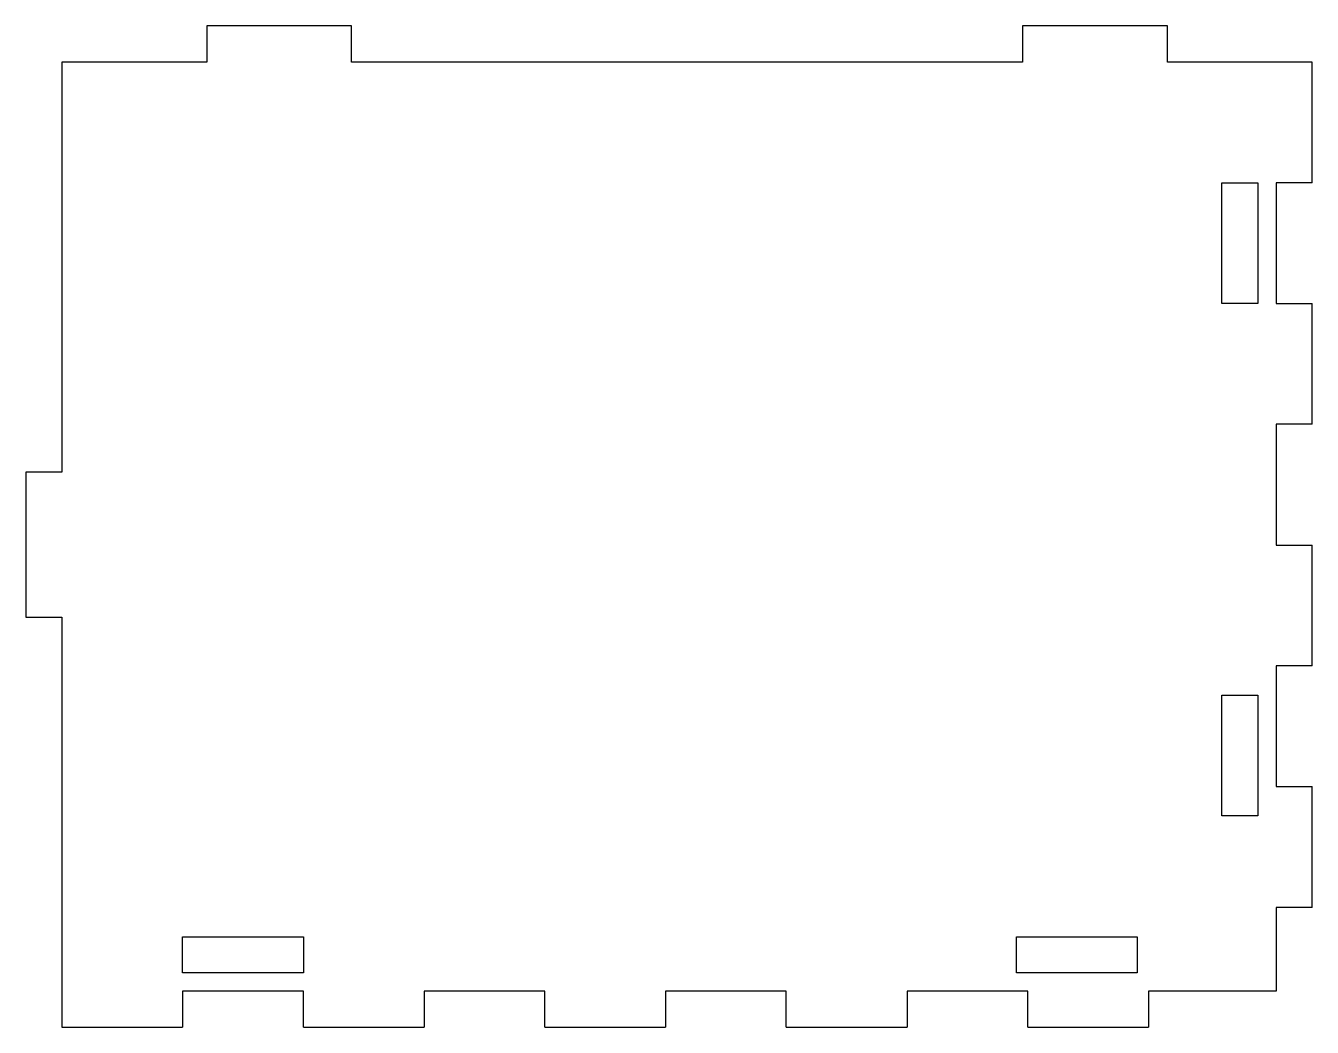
# Model space of a CAD drawing. Header units: millimetres. Extents: x 3563 to 3669, y 452 to 535.
import ezdxf

# ---------------------------------------------------------------- set-up
doc = ezdxf.new("R2010")
doc.units = ezdxf.units.MM

msp = doc.modelspace()

# ---------------------------------------------------------------- linework, layer by layer
at = {"color": 0, "extrusion": (0, -6.12323e-17, -1)}
for p, q in [((3577.69, 535.36, 276.27), (3577.69, 532.36, 276.27)), ((3589.69, 535.36, 276.27), (3577.69, 535.36, 276.27)), ((3589.69, 532.36, 276.27), (3589.69, 535.36, 276.27)), ((3645.26, 535.36, 276.27), (3645.26, 532.36, 276.27)), ((3657.26, 535.36, 276.27), (3645.26, 535.36, 276.27)), ((3657.26, 532.36, 276.27), (3657.26, 535.36, 276.27)), ((3565.69, 532.36, 276.27), (3565.69, 498.4, 276.27)), ((3577.69, 532.36, 276.27), (3565.69, 532.36, 276.27)), ((3645.26, 532.36, 276.27), (3589.69, 532.36, 276.27)), ((3669.26, 532.36, 276.27), (3657.26, 532.36, 276.27)), ((3669.26, 522.36, 276.27), (3669.26, 532.36, 276.27)), ((3661.76, 522.36, 276.27), (3664.76, 522.36, 276.27)), ((3661.76, 512.36, 276.27), (3661.76, 522.36, 276.27)), ((3664.76, 522.36, 276.27), (3664.76, 512.36, 276.27)), ((3669.26, 522.36, 276.27), (3666.26, 522.36, 276.27)), ((3666.26, 522.36, 276.27), (3666.26, 512.36, 276.27)), ((3664.76, 512.36, 276.27), (3661.76, 512.36, 276.27)), ((3666.26, 512.36, 276.27), (3669.26, 512.36, 276.27)), ((3669.26, 502.36, 276.27), (3669.26, 512.36, 276.27)), ((3669.26, 502.36, 276.27), (3666.26, 502.36, 276.27)), ((3666.26, 502.36, 276.27), (3666.26, 492.36, 276.27)), ((3562.69, 498.4, 276.27), (3562.69, 486.4, 276.27)), ((3565.69, 498.4, 276.27), (3562.69, 498.4, 276.27)), ((3666.26, 492.36, 276.27), (3669.26, 492.36, 276.27)), ((3669.26, 482.36, 276.27), (3669.26, 492.36, 276.27)), ((3562.69, 486.4, 276.27), (3565.69, 486.4, 276.27)), ((3565.69, 486.4, 276.27), (3565.69, 452.43, 276.27)), ((3669.26, 482.36, 276.27), (3666.26, 482.36, 276.27)), ((3666.26, 482.36, 276.27), (3666.26, 472.36, 276.27)), ((3661.76, 479.93, 276.27), (3664.76, 479.93, 276.27)), ((3661.76, 469.93, 276.27), (3661.76, 479.93, 276.27)), ((3664.76, 479.93, 276.27), (3664.76, 469.93, 276.27)), ((3666.26, 472.36, 276.27), (3669.26, 472.36, 276.27)), ((3669.26, 462.36, 276.27), (3669.26, 472.36, 276.27)), ((3664.76, 469.93, 276.27), (3661.76, 469.93, 276.27)), ((3666.26, 462.36, 276.27), (3666.26, 455.43, 276.27)), ((3669.26, 462.36, 276.27), (3666.26, 462.36, 276.27)), ((3575.69, 459.93, 276.27), (3585.69, 459.93, 276.27)), ((3575.69, 456.93, 276.27), (3575.69, 459.93, 276.27)), ((3585.69, 459.93, 276.27), (3585.69, 456.93, 276.27)), ((3644.76, 459.93, 276.27), (3654.76, 459.93, 276.27)), ((3644.76, 456.93, 276.27), (3644.76, 459.93, 276.27)), ((3654.76, 459.93, 276.27), (3654.76, 456.93, 276.27)), ((3585.69, 456.93, 276.27), (3575.69, 456.93, 276.27)), ((3654.76, 456.93, 276.27), (3644.76, 456.93, 276.27)), ((3585.69, 455.43, 276.27), (3575.69, 455.43, 276.27)), ((3575.69, 455.43, 276.27), (3575.69, 452.43, 276.27)), ((3585.69, 452.43, 276.27), (3585.69, 455.43, 276.27)), ((3605.69, 455.43, 276.27), (3595.69, 455.43, 276.27)), ((3595.69, 455.43, 276.27), (3595.69, 452.43, 276.27)), ((3605.69, 452.43, 276.27), (3605.69, 455.43, 276.27)), ((3625.69, 455.43, 276.27), (3615.69, 455.43, 276.27)), ((3615.69, 455.43, 276.27), (3615.69, 452.43, 276.27)), ((3625.69, 452.43, 276.27), (3625.69, 455.43, 276.27)), ((3645.69, 455.43, 276.27), (3635.69, 455.43, 276.27)), ((3635.69, 455.43, 276.27), (3635.69, 452.43, 276.27)), ((3645.69, 452.43, 276.27), (3645.69, 455.43, 276.27)), ((3666.26, 455.43, 276.27), (3655.69, 455.43, 276.27)), ((3655.69, 455.43, 276.27), (3655.69, 452.43, 276.27)), ((3565.69, 452.43, 276.27), (3575.69, 452.43, 276.27)), ((3585.69, 452.43, 276.27), (3595.69, 452.43, 276.27)), ((3605.69, 452.43, 276.27), (3615.69, 452.43, 276.27)), ((3625.69, 452.43, 276.27), (3635.69, 452.43, 276.27)), ((3645.69, 452.43, 276.27), (3655.69, 452.43, 276.27))]:
    msp.add_line(p, q, dxfattribs=at)

doc.saveas('drawing.dxf')
